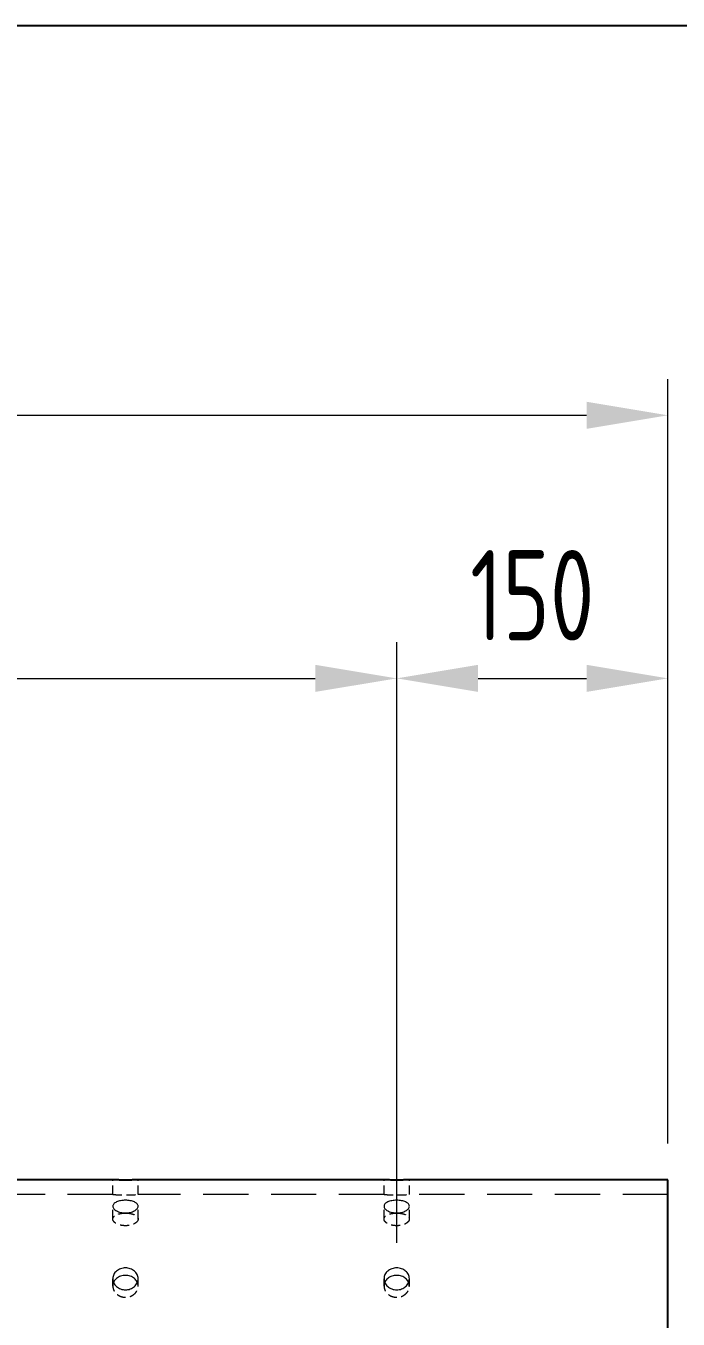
# Model space of a CAD drawing. Header units: millimetres. Extents: x -46397 to 283259, y -8690 to 23983.
# Drawn here: x 256156 to 256517, y 1850 to 2565 of the extents above; entities that cross this region are included whole.
import ezdxf

# ---------------------------------------------------------------- set-up
doc = ezdxf.new("R2010")
doc.units = ezdxf.units.MM
doc.linetypes.add('HIDDENX2', pattern=[0.75, 0.5, -0.25])
doc.layers.get('Defpoints').update_dxf_attribs({"lineweight": 0})
for name, color, linetype, lineweight in [('Dtext', 255, 'Continuous', 20), ('DUONGCHINH', 7, 'Continuous', 25), ('PHANTOM 2', 8, 'Continuous', 0)]:
    doc.layers.add(name, color=color, linetype=linetype, lineweight=lineweight)
doc.styles.add('Chu va so', font='arial.ttf')
doc.styles.add('GHI CHÚ 1', font='isocp_IV25.ttf', dxfattribs={"width": 0.8})
doc.styles.add('TCVN', font='arial.ttf')
doc.dimstyles.new('1-30SCALE', dxfattribs={"dimtxt": 75, "dimasz": 75, "dimexe": 37.5, "dimexo": 30, "dimgap": 30, "dimtad": 1, "dimtoh": 1, "dimdec": 0, "dimdsep": 46, "dimtxsty": 'GHI CHÚ 1', "dimcen": 0.09, "dimclrd": 256, "dimclre": 256, "dimclrt": 2, "dimadec": 0, "dimazin": 0, "dimtfac": 1, "dimtdec": 0, "dimtofl": 0, "dimtmove": 0, "dimatfit": 3, "dimfxl": 1, "dimlwd": 0, "dimlwe": 0, "dimarcsym": 0})

# ---------------------------------------------------------------- blocks, each defined once
blk = doc.blocks.new('*D1322')
at = {"layer": 'Defpoints', "color": 0, "transparency": 16777216}
for p in [(256511.11, 2349.87), (251551.11, 1926.9, -1.5), (256511.11, 1926.9, -1.5)]:
    blk.add_point(p, dxfattribs=at)
at = {"layer": 'PHANTOM 2', "linetype": 'Continuous', "lineweight": 0, "transparency": 16777216}
for p, q in [((251551.11, 1946.9), (251551.11, 2369.87)), ((256511.11, 1946.9), (256511.11, 2369.87)), ((251596.11, 2349.87), (256466.11, 2349.87))]:
    blk.add_line(p, q, dxfattribs=at)
at = {"layer": 'PHANTOM 2', "transparency": 16777216}
for points in [[(251596.11, 2357.37), (251596.11, 2342.37), (251551.11, 2349.87)], [(256466.11, 2357.37), (256466.11, 2342.37), (256511.11, 2349.87)]]:
    blk.add_solid(points, dxfattribs=at)
at = {"layer": 'PHANTOM 2', "color": 2, "transparency": 16777216, "insert": (254031.11, 2396.04), "char_height": 50, "attachment_point": 5, "style": 'GHI CHÚ 1'}
blk.add_mtext('4960', dxfattribs=at)
blk = doc.blocks.new('*D1325')
at = {"layer": 'Defpoints', "color": 0, "transparency": 16777216}
for p in [(256361.11, 2204.31), (251711.11, 1912.08, -1.5), (256361.11, 1872.05, -1.5)]:
    blk.add_point(p, dxfattribs=at)
at = {"layer": 'PHANTOM 2', "linetype": 'Continuous', "lineweight": 0, "transparency": 16777216}
for p, q in [((251711.11, 1932.08), (251711.11, 2224.31)), ((256361.11, 1892.05), (256361.11, 2224.31)), ((251756.11, 2204.31), (256316.11, 2204.31))]:
    blk.add_line(p, q, dxfattribs=at)
at = {"layer": 'PHANTOM 2', "transparency": 16777216}
for points in [[(251756.11, 2211.81), (251756.11, 2196.81), (251711.11, 2204.31)], [(256316.11, 2211.81), (256316.11, 2196.81), (256361.11, 2204.31)]]:
    blk.add_solid(points, dxfattribs=at)
at = {"layer": 'PHANTOM 2', "color": 2, "transparency": 16777216, "insert": (254036.11, 2250.44), "char_height": 50, "attachment_point": 5, "style": 'GHI CHÚ 1'}
blk.add_mtext('P150x31=4650', dxfattribs=at)
blk = doc.blocks.new('*D1326')
at = {"layer": 'Defpoints', "color": 0, "transparency": 16777216}
for p in [(256511.11, 2204.31), (256511.11, 1926.9, -1.5), (256361.11, 1872.05, -1.5)]:
    blk.add_point(p, dxfattribs=at)
at = {"layer": 'PHANTOM 2', "linetype": 'Continuous', "lineweight": 0, "transparency": 16777216}
for p, q in [((256361.11, 1892.05), (256361.11, 2224.31)), ((256511.11, 1946.9), (256511.11, 2224.31)), ((256406.11, 2204.31), (256466.11, 2204.31))]:
    blk.add_line(p, q, dxfattribs=at)
at = {"layer": 'PHANTOM 2', "transparency": 16777216}
for points in [[(256406.11, 2211.81), (256406.11, 2196.81), (256361.11, 2204.31)], [(256466.11, 2211.81), (256466.11, 2196.81), (256511.11, 2204.31)]]:
    blk.add_solid(points, dxfattribs=at)
at = {"layer": 'PHANTOM 2', "color": 2, "transparency": 16777216, "insert": (256436.11, 2250.29), "char_height": 50, "attachment_point": 5, "style": 'GHI CHÚ 1'}
blk.add_mtext('150', dxfattribs=at)
blk = doc.blocks.new('*U1838')
at = {"lineweight": 25}
for points in [[(0, 0), (8137.12, 0), (8137.12, 5330.24), (0, 5330.24)], [(0, 0), (6152.45, 0), (6152.45, 5330.24), (0, 5330.24)]]:
    blk.add_lwpolyline(points, close=True, dxfattribs=at)
at = {"layer": 'Dtext', "ltscale": 0.1}
for tag, p, height, style in [('FOR_APPROVAL3', (6559.32, 1999.55, -0.32), 42.53, 'TCVN'), ('REV_3', (6204.88, 2002.05), 35.44, 'TCVN'), ('FOR_APPROVAL2', (6559.32, 1867.24, -0.32), 42.53, 'TCVN'), ('REV_2', (6204.88, 1869.74), 35.44, 'TCVN'), ('REV_1', (6204.88, 1737.43), 35.44, 'TCVN'), ('FOR_APPROVAL1', (6559.32, 1734.93, -0.31), 42.53, 'TCVN'), ('NGUOI_VE', (6936.92, 1603.22, -0.3), 42.53, 'TCVN'), ('NGUOI_KIEM_2', (7312.74, 1603.22, -0.35), 42.53, 'TCVN'), ('NGUOI_DUYET', (7766.71, 1603.22, -0.35), 42.53, 'TCVN'), ('REV_0', (6204.88, 1605.11), 35.44, 'TCVN'), ('1.1_A4', (7789.48, 80.71, -0.33), 42.53, 'Chu va so'), ('A4_A4', (7931, 80.71, -0.33), 42.53, 'Chu va so'), ('REV.', (8047.53, 80.71, -0.33), 42.53, 'Chu va so')]:
    blk.add_attdef(tag, p, '', height=height, dxfattribs=dict(at, style=style))
for tag, p, height, style, width in [('NGAY_REV03', (6294.7, 1999.55, -0.32), 36.86, 'TCVN', 0.95), ('NGAY_REV02', (6294.7, 1867.24, -0.32), 36.86, 'TCVN', 0.95), ('NGAY_REV01', (6294.7, 1734.93, -0.32), 36.86, 'TCVN', 0.95), ('NGAY_REV0', (6294.7, 1602.62, -0.35), 36.86, 'TCVN', 0.95), ('DWD.NO', (6291.4, 34.5, -0.33), 56.7, 'Chu va so', 0.85)]:
    blk.add_attdef(tag, p, '', height=height, dxfattribs=dict(at, style=style, width=width))
at = {"layer": 'Dtext', "lineweight": 25, "ltscale": 0.1, "style": 'Chu va so'}
for tag, p, height in [('PROJECT_CODE', (6701.24, 666.28), 85.06), ('TITLE1', (6332.88, 508.12, -0.33), 56.7), ('TITLE2', (6332.88, 374.77, -0.33), 56.7), ('TITLE3', (6332.88, 242.46, -0.33), 56.7)]:
    blk.add_attdef(tag, p, '', height=height, dxfattribs=at)

msp = doc.modelspace()

# ---------------------------------------------------------------- linework, layer by layer
at = {"color": 1, "linetype": 'HIDDENX2', "lineweight": 0, "ltscale": 10, "extrusion": (2.28848e-17, 1, 0)}
for p, q in [((256204.11, 1918.72, -1.5), (256204.11, 1926.9, -1.5)), ((256218.11, 1918.72, -1.5), (256218.11, 1926.9, -1.5)), ((256354.11, 1918.72, -1.5), (256354.11, 1926.9, -1.5)), ((256368.11, 1918.72, -1.5), (256368.11, 1926.9, -1.5)), ((256204.11, 1905.14, -1.5), (256204.11, 1912.23, -1.5)), ((256218.11, 1905.14, -1.5), (256218.11, 1912.23, -1.5)), ((256354.11, 1905.14, -1.5), (256354.11, 1912.23, -1.5)), ((256368.11, 1905.14, -1.5), (256368.11, 1912.23, -1.5)), ((256204.11, 1868.04, -1.5), (256204.11, 1872.13, -1.5)), ((256218.11, 1868.04, -1.5), (256218.11, 1872.13, -1.5)), ((256354.11, 1868.04, -1.5), (256354.11, 1872.13, -1.5)), ((256368.11, 1868.04, -1.5), (256368.11, 1872.13, -1.5))]:
    msp.add_line(p, q, dxfattribs=at)
at = {"color": 1, "linetype": 'HIDDENX2', "lineweight": 0, "ltscale": 50, "extrusion": (2.28848e-17, 1, 0)}
for p, q in [((256204.11, 1918.72, -1.5), (256068.11, 1918.72, -1.5)), ((256354.11, 1918.72, -1.5), (256218.11, 1918.72, -1.5)), ((256511.11, 1918.72, -1.5), (256368.11, 1918.72, -1.5))]:
    msp.add_line(p, q, dxfattribs=at)
at = {"color": 1, "linetype": 'HIDDENX2', "lineweight": 0, "ltscale": 10}
for points, knots in [([(256204.11, 1918.72, -1.5), (256204.11, 1918.72, -1.5), (256204.16, 1918.72, -1.5), (256204.33, 1918.71, -1.5), (256204.47, 1918.7, -1.5), (256204.83, 1918.68, -1.5), (256205.05, 1918.66, -1.5), (256205.56, 1918.63, -1.5), (256205.85, 1918.62, -1.5), (256206.48, 1918.59, -1.5), (256206.83, 1918.57, -1.5), (256207.59, 1918.54, -1.5), (256208, 1918.53, -1.5), (256208.87, 1918.51, -1.5), (256209.32, 1918.5, -1.5), (256210.22, 1918.49, -1.5), (256210.67, 1918.48, -1.5), (256211.55, 1918.48, -1.5), (256212.01, 1918.49, -1.5), (256212.91, 1918.5, -1.5), (256213.36, 1918.51, -1.5), (256214.22, 1918.53, -1.5), (256214.64, 1918.54, -1.5), (256215.4, 1918.57, -1.5), (256215.75, 1918.59, -1.5), (256216.37, 1918.62, -1.5), (256216.67, 1918.63, -1.5), (256217.18, 1918.66, -1.5), (256217.4, 1918.68, -1.5), (256217.76, 1918.7, -1.5), (256217.89, 1918.71, -1.5), (256218.07, 1918.72, -1.5), (256218.11, 1918.72, -1.5), (256218.11, 1918.72, -1.5)], [10.55083, 10.55083, 10.55083, 10.55083, 11.869683, 11.869683, 13.188536, 13.188536, 14.507389, 14.507389, 15.826243, 15.826243, 17.145097, 17.145097, 18.463951, 18.463951, 19.782805, 19.782805, 21.10166, 21.10166, 22.420514, 22.420514, 23.739368, 23.739368, 25.058222, 25.058222, 26.377077, 26.377077, 27.69593, 27.69593, 29.014783, 29.014783, 30.333636, 30.333636, 31.652489, 31.652489, 31.652489, 31.652489]), ([(256354.11, 1918.72, -1.5), (256354.11, 1918.72, -1.5), (256354.16, 1918.72, -1.5), (256354.33, 1918.71, -1.5), (256354.47, 1918.7, -1.5), (256354.83, 1918.68, -1.5), (256355.05, 1918.66, -1.5), (256355.56, 1918.63, -1.5), (256355.85, 1918.62, -1.5), (256356.48, 1918.59, -1.5), (256356.83, 1918.57, -1.5), (256357.59, 1918.54, -1.5), (256358, 1918.53, -1.5), (256358.87, 1918.51, -1.5), (256359.32, 1918.5, -1.5), (256360.22, 1918.49, -1.5), (256360.67, 1918.48, -1.5), (256361.55, 1918.48, -1.5), (256362.01, 1918.49, -1.5), (256362.91, 1918.5, -1.5), (256363.36, 1918.51, -1.5), (256364.22, 1918.53, -1.5), (256364.64, 1918.54, -1.5), (256365.4, 1918.57, -1.5), (256365.75, 1918.59, -1.5), (256366.37, 1918.62, -1.5), (256366.67, 1918.63, -1.5), (256367.18, 1918.66, -1.5), (256367.4, 1918.68, -1.5), (256367.76, 1918.7, -1.5), (256367.89, 1918.71, -1.5), (256368.07, 1918.72, -1.5), (256368.11, 1918.72, -1.5), (256368.11, 1918.72, -1.5)], [10.55083, 10.55083, 10.55083, 10.55083, 11.869683, 11.869683, 13.188536, 13.188536, 14.507389, 14.507389, 15.826243, 15.826243, 17.145097, 17.145097, 18.463951, 18.463951, 19.782805, 19.782805, 21.10166, 21.10166, 22.420514, 22.420514, 23.739368, 23.739368, 25.058222, 25.058222, 26.377077, 26.377077, 27.69593, 27.69593, 29.014783, 29.014783, 30.333636, 30.333636, 31.652489, 31.652489, 31.652489, 31.652489]), ([(256211.11, 1908.43, -1.5), (256210.67, 1908.43, -1.5), (256210.22, 1908.42, -1.5), (256209.32, 1908.34, -1.5), (256208.87, 1908.28, -1.5), (256208, 1908.12, -1.5), (256207.59, 1908.02, -1.5), (256206.83, 1907.79, -1.5), (256206.48, 1907.66, -1.5), (256205.85, 1907.37, -1.5), (256205.56, 1907.21, -1.5), (256205.05, 1906.85, -1.5), (256204.83, 1906.66, -1.5), (256204.47, 1906.25, -1.5), (256204.33, 1906.03, -1.5), (256204.16, 1905.59, -1.5), (256204.11, 1905.36, -1.5), (256204.11, 1904.92, -1.5), (256204.16, 1904.69, -1.5), (256204.33, 1904.23, -1.5), (256204.47, 1904, -1.5), (256204.83, 1903.55, -1.5), (256205.05, 1903.33, -1.5), (256205.56, 1902.92, -1.5), (256205.85, 1902.73, -1.5), (256206.48, 1902.4, -1.5), (256206.83, 1902.24, -1.5), (256207.59, 1901.95, -1.5), (256208, 1901.83, -1.5), (256208.87, 1901.63, -1.5), (256209.32, 1901.56, -1.5), (256210.22, 1901.46, -1.5), (256210.67, 1901.43, -1.5), (256211.55, 1901.43, -1.5), (256212.01, 1901.46, -1.5), (256212.91, 1901.56, -1.5), (256213.36, 1901.63, -1.5), (256214.22, 1901.83, -1.5), (256214.64, 1901.95, -1.5), (256215.4, 1902.24, -1.5), (256215.75, 1902.4, -1.5), (256216.37, 1902.73, -1.5), (256216.67, 1902.92, -1.5), (256217.18, 1903.33, -1.5), (256217.4, 1903.55, -1.5), (256217.76, 1904, -1.5), (256217.89, 1904.23, -1.5), (256218.07, 1904.69, -1.5), (256218.11, 1904.92, -1.5), (256218.11, 1905.36, -1.5), (256218.07, 1905.59, -1.5), (256217.89, 1906.03, -1.5), (256217.76, 1906.25, -1.5), (256217.4, 1906.66, -1.5), (256217.18, 1906.85, -1.5), (256216.67, 1907.21, -1.5), (256216.37, 1907.37, -1.5), (256215.75, 1907.66, -1.5), (256215.4, 1907.79, -1.5), (256214.64, 1908.02, -1.5), (256214.22, 1908.12, -1.5), (256213.36, 1908.28, -1.5), (256212.91, 1908.34, -1.5), (256212.01, 1908.42, -1.5), (256211.55, 1908.43, -1.5), (256211.11, 1908.43, -1.5)], [0, 0, 0, 0, 1.318854, 1.318854, 2.637708, 2.637708, 3.956563, 3.956563, 5.275417, 5.275417, 6.59427, 6.59427, 7.913123, 7.913123, 9.231977, 9.231977, 10.55083, 10.55083, 11.869683, 11.869683, 13.188536, 13.188536, 14.507389, 14.507389, 15.826243, 15.826243, 17.145097, 17.145097, 18.463951, 18.463951, 19.782805, 19.782805, 21.10166, 21.10166, 22.420514, 22.420514, 23.739368, 23.739368, 25.058222, 25.058222, 26.377077, 26.377077, 27.69593, 27.69593, 29.014783, 29.014783, 30.333636, 30.333636, 31.652489, 31.652489, 32.971343, 32.971343, 34.290196, 34.290196, 35.609049, 35.609049, 36.927902, 36.927902, 38.246757, 38.246757, 39.565611, 39.565611, 40.884465, 40.884465, 42.203319, 42.203319, 42.203319, 42.203319]), ([(256361.11, 1908.43, -1.5), (256360.67, 1908.43, -1.5), (256360.22, 1908.42, -1.5), (256359.32, 1908.34, -1.5), (256358.87, 1908.28, -1.5), (256358, 1908.12, -1.5), (256357.59, 1908.02, -1.5), (256356.83, 1907.79, -1.5), (256356.48, 1907.66, -1.5), (256355.85, 1907.37, -1.5), (256355.56, 1907.21, -1.5), (256355.05, 1906.85, -1.5), (256354.83, 1906.66, -1.5), (256354.47, 1906.25, -1.5), (256354.33, 1906.03, -1.5), (256354.16, 1905.59, -1.5), (256354.11, 1905.36, -1.5), (256354.11, 1904.92, -1.5), (256354.16, 1904.69, -1.5), (256354.33, 1904.23, -1.5), (256354.47, 1904, -1.5), (256354.83, 1903.55, -1.5), (256355.05, 1903.33, -1.5), (256355.56, 1902.92, -1.5), (256355.85, 1902.73, -1.5), (256356.48, 1902.4, -1.5), (256356.83, 1902.24, -1.5), (256357.59, 1901.95, -1.5), (256358, 1901.83, -1.5), (256358.87, 1901.63, -1.5), (256359.32, 1901.56, -1.5), (256360.22, 1901.46, -1.5), (256360.67, 1901.43, -1.5), (256361.55, 1901.43, -1.5), (256362.01, 1901.46, -1.5), (256362.91, 1901.56, -1.5), (256363.36, 1901.63, -1.5), (256364.22, 1901.83, -1.5), (256364.64, 1901.95, -1.5), (256365.4, 1902.24, -1.5), (256365.75, 1902.4, -1.5), (256366.37, 1902.73, -1.5), (256366.67, 1902.92, -1.5), (256367.18, 1903.33, -1.5), (256367.4, 1903.55, -1.5), (256367.76, 1904, -1.5), (256367.89, 1904.23, -1.5), (256368.07, 1904.69, -1.5), (256368.11, 1904.92, -1.5), (256368.11, 1905.36, -1.5), (256368.07, 1905.59, -1.5), (256367.89, 1906.03, -1.5), (256367.76, 1906.25, -1.5), (256367.4, 1906.66, -1.5), (256367.18, 1906.85, -1.5), (256366.67, 1907.21, -1.5), (256366.37, 1907.37, -1.5), (256365.75, 1907.66, -1.5), (256365.4, 1907.79, -1.5), (256364.64, 1908.02, -1.5), (256364.22, 1908.12, -1.5), (256363.36, 1908.28, -1.5), (256362.91, 1908.34, -1.5), (256362.01, 1908.42, -1.5), (256361.55, 1908.43, -1.5), (256361.11, 1908.43, -1.5)], [0, 0, 0, 0, 1.318854, 1.318854, 2.637708, 2.637708, 3.956563, 3.956563, 5.275417, 5.275417, 6.59427, 6.59427, 7.913123, 7.913123, 9.231977, 9.231977, 10.55083, 10.55083, 11.869683, 11.869683, 13.188536, 13.188536, 14.507389, 14.507389, 15.826243, 15.826243, 17.145097, 17.145097, 18.463951, 18.463951, 19.782805, 19.782805, 21.10166, 21.10166, 22.420514, 22.420514, 23.739368, 23.739368, 25.058222, 25.058222, 26.377077, 26.377077, 27.69593, 27.69593, 29.014783, 29.014783, 30.333636, 30.333636, 31.652489, 31.652489, 32.971343, 32.971343, 34.290196, 34.290196, 35.609049, 35.609049, 36.927902, 36.927902, 38.246757, 38.246757, 39.565611, 39.565611, 40.884465, 40.884465, 42.203319, 42.203319, 42.203319, 42.203319]), ([(256204.52, 1870.07, -1.5), (256204.41, 1869.79, -1.5), (256204.31, 1869.49, -1.5), (256204.16, 1868.81, -1.5), (256204.11, 1868.42, -1.5), (256204.11, 1867.66, -1.5), (256204.16, 1867.26, -1.5), (256204.33, 1866.47, -1.5), (256204.47, 1866.08, -1.5), (256204.83, 1865.32, -1.5), (256205.05, 1864.96, -1.5), (256205.56, 1864.28, -1.5), (256205.85, 1863.97, -1.5), (256206.48, 1863.42, -1.5), (256206.83, 1863.16, -1.5), (256207.59, 1862.7, -1.5), (256208, 1862.5, -1.5), (256208.87, 1862.17, -1.5), (256209.32, 1862.05, -1.5), (256210.22, 1861.89, -1.5), (256210.67, 1861.86, -1.5), (256211.55, 1861.86, -1.5), (256212.01, 1861.89, -1.5), (256212.91, 1862.05, -1.5), (256213.36, 1862.17, -1.5), (256214.22, 1862.5, -1.5), (256214.64, 1862.7, -1.5), (256215.4, 1863.16, -1.5), (256215.75, 1863.42, -1.5), (256216.37, 1863.97, -1.5), (256216.67, 1864.28, -1.5), (256217.18, 1864.96, -1.5), (256217.4, 1865.32, -1.5), (256217.76, 1866.08, -1.5), (256217.89, 1866.47, -1.5), (256218.07, 1867.26, -1.5), (256218.11, 1867.66, -1.5), (256218.11, 1868.42, -1.5), (256218.07, 1868.81, -1.5), (256217.92, 1869.49, -1.5), (256217.82, 1869.79, -1.5), (256217.7, 1870.07, -1.5)], [8.233495, 8.233495, 8.233495, 8.233495, 9.231977, 9.231977, 10.55083, 10.55083, 11.869683, 11.869683, 13.188536, 13.188536, 14.507389, 14.507389, 15.826243, 15.826243, 17.145097, 17.145097, 18.463951, 18.463951, 19.782805, 19.782805, 21.10166, 21.10166, 22.420514, 22.420514, 23.739368, 23.739368, 25.058222, 25.058222, 26.377077, 26.377077, 27.69593, 27.69593, 29.014783, 29.014783, 30.333636, 30.333636, 31.652489, 31.652489, 32.971343, 32.971343, 33.969824, 33.969824, 33.969824, 33.969824]), ([(256354.52, 1870.07, -1.5), (256354.41, 1869.79, -1.5), (256354.31, 1869.49, -1.5), (256354.16, 1868.81, -1.5), (256354.11, 1868.42, -1.5), (256354.11, 1867.66, -1.5), (256354.16, 1867.26, -1.5), (256354.33, 1866.47, -1.5), (256354.47, 1866.08, -1.5), (256354.83, 1865.32, -1.5), (256355.05, 1864.96, -1.5), (256355.56, 1864.28, -1.5), (256355.85, 1863.97, -1.5), (256356.48, 1863.42, -1.5), (256356.83, 1863.16, -1.5), (256357.59, 1862.7, -1.5), (256358, 1862.5, -1.5), (256358.87, 1862.17, -1.5), (256359.32, 1862.05, -1.5), (256360.22, 1861.89, -1.5), (256360.67, 1861.86, -1.5), (256361.55, 1861.86, -1.5), (256362.01, 1861.89, -1.5), (256362.91, 1862.05, -1.5), (256363.36, 1862.17, -1.5), (256364.22, 1862.5, -1.5), (256364.64, 1862.7, -1.5), (256365.4, 1863.16, -1.5), (256365.75, 1863.42, -1.5), (256366.37, 1863.97, -1.5), (256366.67, 1864.28, -1.5), (256367.18, 1864.96, -1.5), (256367.4, 1865.32, -1.5), (256367.76, 1866.08, -1.5), (256367.89, 1866.47, -1.5), (256368.07, 1867.26, -1.5), (256368.11, 1867.66, -1.5), (256368.11, 1868.42, -1.5), (256368.07, 1868.81, -1.5), (256367.92, 1869.49, -1.5), (256367.82, 1869.79, -1.5), (256367.7, 1870.07, -1.5)], [8.233495, 8.233495, 8.233495, 8.233495, 9.231977, 9.231977, 10.55083, 10.55083, 11.869683, 11.869683, 13.188536, 13.188536, 14.507389, 14.507389, 15.826243, 15.826243, 17.145097, 17.145097, 18.463951, 18.463951, 19.782805, 19.782805, 21.10166, 21.10166, 22.420514, 22.420514, 23.739368, 23.739368, 25.058222, 25.058222, 26.377077, 26.377077, 27.69593, 27.69593, 29.014783, 29.014783, 30.333636, 30.333636, 31.652489, 31.652489, 32.971343, 32.971343, 33.969824, 33.969824, 33.969824, 33.969824])]:
    msp.add_open_spline(points, degree=3, knots=knots, dxfattribs=at)
at = {"color": 2, "linetype": 'Continuous', "lineweight": 0, "ltscale": 10}
for points, knots in [([(256211.11, 1915.53, -1.5), (256211.55, 1915.53, -1.5), (256212.01, 1915.51, -1.5), (256212.91, 1915.44, -1.5), (256213.36, 1915.38, -1.5), (256214.22, 1915.22, -1.5), (256214.64, 1915.11, -1.5), (256215.4, 1914.88, -1.5), (256215.75, 1914.75, -1.5), (256216.37, 1914.46, -1.5), (256216.67, 1914.3, -1.5), (256217.18, 1913.94, -1.5), (256217.4, 1913.74, -1.5), (256217.76, 1913.33, -1.5), (256217.89, 1913.11, -1.5), (256218.07, 1912.67, -1.5), (256218.11, 1912.45, -1.5), (256218.11, 1912.01, -1.5), (256218.07, 1911.78, -1.5), (256217.89, 1911.32, -1.5), (256217.76, 1911.08, -1.5), (256217.4, 1910.63, -1.5), (256217.18, 1910.42, -1.5), (256216.67, 1910.01, -1.5), (256216.37, 1909.82, -1.5), (256215.75, 1909.49, -1.5), (256215.4, 1909.33, -1.5), (256214.64, 1909.05, -1.5), (256214.22, 1908.93, -1.5), (256213.36, 1908.73, -1.5), (256212.91, 1908.65, -1.5), (256212.01, 1908.56, -1.5), (256211.55, 1908.53, -1.5), (256210.67, 1908.53, -1.5), (256210.22, 1908.56, -1.5), (256209.32, 1908.65, -1.5), (256208.87, 1908.73, -1.5), (256208, 1908.93, -1.5), (256207.59, 1909.05, -1.5), (256206.83, 1909.33, -1.5), (256206.48, 1909.49, -1.5), (256205.85, 1909.82, -1.5), (256205.56, 1910.01, -1.5), (256205.05, 1910.42, -1.5), (256204.83, 1910.63, -1.5), (256204.47, 1911.08, -1.5), (256204.33, 1911.32, -1.5), (256204.16, 1911.78, -1.5), (256204.11, 1912.01, -1.5), (256204.11, 1912.45, -1.5), (256204.16, 1912.67, -1.5), (256204.33, 1913.11, -1.5), (256204.47, 1913.33, -1.5), (256204.83, 1913.74, -1.5), (256205.05, 1913.94, -1.5), (256205.56, 1914.3, -1.5), (256205.85, 1914.46, -1.5), (256206.48, 1914.75, -1.5), (256206.83, 1914.88, -1.5), (256207.59, 1915.11, -1.5), (256208, 1915.22, -1.5), (256208.87, 1915.38, -1.5), (256209.32, 1915.44, -1.5), (256210.22, 1915.51, -1.5), (256210.67, 1915.53, -1.5), (256211.11, 1915.53, -1.5)], [0, 0, 0, 0, 1.318789, 1.318789, 2.637578, 2.637578, 3.956368, 3.956368, 5.275157, 5.275157, 6.593945, 6.593945, 7.912734, 7.912734, 9.231522, 9.231522, 10.550311, 10.550311, 11.869099, 11.869099, 13.187888, 13.187888, 14.506676, 14.506676, 15.825465, 15.825465, 17.144254, 17.144254, 18.463043, 18.463043, 19.781833, 19.781833, 21.100622, 21.100622, 22.419411, 22.419411, 23.7382, 23.7382, 25.05699, 25.05699, 26.375779, 26.375779, 27.694567, 27.694567, 29.013356, 29.013356, 30.332144, 30.332144, 31.650933, 31.650933, 32.969721, 32.969721, 34.28851, 34.28851, 35.607298, 35.607298, 36.926087, 36.926087, 38.244876, 38.244876, 39.563665, 39.563665, 40.882454, 40.882454, 42.201244, 42.201244, 42.201244, 42.201244]), ([(256361.11, 1915.53, -1.5), (256361.55, 1915.53, -1.5), (256362.01, 1915.51, -1.5), (256362.91, 1915.44, -1.5), (256363.36, 1915.38, -1.5), (256364.22, 1915.22, -1.5), (256364.64, 1915.11, -1.5), (256365.4, 1914.88, -1.5), (256365.75, 1914.75, -1.5), (256366.37, 1914.46, -1.5), (256366.67, 1914.3, -1.5), (256367.18, 1913.94, -1.5), (256367.4, 1913.74, -1.5), (256367.76, 1913.33, -1.5), (256367.89, 1913.11, -1.5), (256368.07, 1912.67, -1.5), (256368.11, 1912.45, -1.5), (256368.11, 1912.01, -1.5), (256368.07, 1911.78, -1.5), (256367.89, 1911.32, -1.5), (256367.76, 1911.08, -1.5), (256367.4, 1910.63, -1.5), (256367.18, 1910.42, -1.5), (256366.67, 1910.01, -1.5), (256366.37, 1909.82, -1.5), (256365.75, 1909.49, -1.5), (256365.4, 1909.33, -1.5), (256364.64, 1909.05, -1.5), (256364.22, 1908.93, -1.5), (256363.36, 1908.73, -1.5), (256362.91, 1908.65, -1.5), (256362.01, 1908.56, -1.5), (256361.55, 1908.53, -1.5), (256360.67, 1908.53, -1.5), (256360.22, 1908.56, -1.5), (256359.32, 1908.65, -1.5), (256358.87, 1908.73, -1.5), (256358, 1908.93, -1.5), (256357.59, 1909.05, -1.5), (256356.83, 1909.33, -1.5), (256356.48, 1909.49, -1.5), (256355.85, 1909.82, -1.5), (256355.56, 1910.01, -1.5), (256355.05, 1910.42, -1.5), (256354.83, 1910.63, -1.5), (256354.47, 1911.08, -1.5), (256354.33, 1911.32, -1.5), (256354.16, 1911.78, -1.5), (256354.11, 1912.01, -1.5), (256354.11, 1912.45, -1.5), (256354.16, 1912.67, -1.5), (256354.33, 1913.11, -1.5), (256354.47, 1913.33, -1.5), (256354.83, 1913.74, -1.5), (256355.05, 1913.94, -1.5), (256355.56, 1914.3, -1.5), (256355.85, 1914.46, -1.5), (256356.48, 1914.75, -1.5), (256356.83, 1914.88, -1.5), (256357.59, 1915.11, -1.5), (256358, 1915.22, -1.5), (256358.87, 1915.38, -1.5), (256359.32, 1915.44, -1.5), (256360.22, 1915.51, -1.5), (256360.67, 1915.53, -1.5), (256361.11, 1915.53, -1.5)], [0, 0, 0, 0, 1.318789, 1.318789, 2.637578, 2.637578, 3.956368, 3.956368, 5.275157, 5.275157, 6.593945, 6.593945, 7.912734, 7.912734, 9.231522, 9.231522, 10.550311, 10.550311, 11.869099, 11.869099, 13.187888, 13.187888, 14.506676, 14.506676, 15.825465, 15.825465, 17.144254, 17.144254, 18.463043, 18.463043, 19.781833, 19.781833, 21.100622, 21.100622, 22.419411, 22.419411, 23.7382, 23.7382, 25.05699, 25.05699, 26.375779, 26.375779, 27.694567, 27.694567, 29.013356, 29.013356, 30.332144, 30.332144, 31.650933, 31.650933, 32.969721, 32.969721, 34.28851, 34.28851, 35.607298, 35.607298, 36.926087, 36.926087, 38.244876, 38.244876, 39.563665, 39.563665, 40.882454, 40.882454, 42.201244, 42.201244, 42.201244, 42.201244]), ([(256211.11, 1878.08, -1.5), (256211.55, 1878.08, -1.5), (256212.01, 1878.04, -1.5), (256212.91, 1877.9, -1.5), (256213.36, 1877.78, -1.5), (256214.22, 1877.48, -1.5), (256214.64, 1877.3, -1.5), (256215.4, 1876.87, -1.5), (256215.75, 1876.62, -1.5), (256216.37, 1876.1, -1.5), (256216.67, 1875.8, -1.5), (256217.18, 1875.15, -1.5), (256217.4, 1874.8, -1.5), (256217.76, 1874.06, -1.5), (256217.89, 1873.68, -1.5), (256218.07, 1872.9, -1.5), (256218.11, 1872.51, -1.5), (256218.11, 1871.75, -1.5), (256218.07, 1871.35, -1.5), (256217.89, 1870.56, -1.5), (256217.76, 1870.17, -1.5), (256217.4, 1869.41, -1.5), (256217.18, 1869.05, -1.5), (256216.67, 1868.37, -1.5), (256216.37, 1868.06, -1.5), (256215.75, 1867.51, -1.5), (256215.4, 1867.25, -1.5), (256214.64, 1866.79, -1.5), (256214.22, 1866.59, -1.5), (256213.36, 1866.27, -1.5), (256212.91, 1866.15, -1.5), (256212.01, 1865.99, -1.5), (256211.55, 1865.96, -1.5), (256210.67, 1865.96, -1.5), (256210.22, 1865.99, -1.5), (256209.32, 1866.15, -1.5), (256208.87, 1866.27, -1.5), (256208, 1866.59, -1.5), (256207.59, 1866.79, -1.5), (256206.83, 1867.25, -1.5), (256206.48, 1867.51, -1.5), (256205.85, 1868.06, -1.5), (256205.56, 1868.37, -1.5), (256205.05, 1869.05, -1.5), (256204.83, 1869.41, -1.5), (256204.47, 1870.17, -1.5), (256204.33, 1870.56, -1.5), (256204.16, 1871.35, -1.5), (256204.11, 1871.75, -1.5), (256204.11, 1872.51, -1.5), (256204.16, 1872.9, -1.5), (256204.33, 1873.68, -1.5), (256204.47, 1874.06, -1.5), (256204.83, 1874.8, -1.5), (256205.05, 1875.15, -1.5), (256205.56, 1875.8, -1.5), (256205.85, 1876.1, -1.5), (256206.48, 1876.62, -1.5), (256206.83, 1876.87, -1.5), (256207.59, 1877.3, -1.5), (256208, 1877.48, -1.5), (256208.87, 1877.78, -1.5), (256209.32, 1877.9, -1.5), (256210.22, 1878.04, -1.5), (256210.67, 1878.08, -1.5), (256211.11, 1878.08, -1.5)], [0, 0, 0, 0, 1.318789, 1.318789, 2.637578, 2.637578, 3.956368, 3.956368, 5.275157, 5.275157, 6.593945, 6.593945, 7.912734, 7.912734, 9.231522, 9.231522, 10.550311, 10.550311, 11.869099, 11.869099, 13.187888, 13.187888, 14.506676, 14.506676, 15.825465, 15.825465, 17.144254, 17.144254, 18.463043, 18.463043, 19.781833, 19.781833, 21.100622, 21.100622, 22.419411, 22.419411, 23.7382, 23.7382, 25.05699, 25.05699, 26.375779, 26.375779, 27.694567, 27.694567, 29.013356, 29.013356, 30.332144, 30.332144, 31.650933, 31.650933, 32.969721, 32.969721, 34.28851, 34.28851, 35.607298, 35.607298, 36.926087, 36.926087, 38.244876, 38.244876, 39.563665, 39.563665, 40.882454, 40.882454, 42.201244, 42.201244, 42.201244, 42.201244]), ([(256361.11, 1878.08, -1.5), (256361.55, 1878.08, -1.5), (256362.01, 1878.04, -1.5), (256362.91, 1877.9, -1.5), (256363.36, 1877.78, -1.5), (256364.22, 1877.48, -1.5), (256364.64, 1877.3, -1.5), (256365.4, 1876.87, -1.5), (256365.75, 1876.62, -1.5), (256366.37, 1876.1, -1.5), (256366.67, 1875.8, -1.5), (256367.18, 1875.15, -1.5), (256367.4, 1874.8, -1.5), (256367.76, 1874.06, -1.5), (256367.89, 1873.68, -1.5), (256368.07, 1872.9, -1.5), (256368.11, 1872.51, -1.5), (256368.11, 1871.75, -1.5), (256368.07, 1871.35, -1.5), (256367.89, 1870.56, -1.5), (256367.76, 1870.17, -1.5), (256367.4, 1869.41, -1.5), (256367.18, 1869.05, -1.5), (256366.67, 1868.37, -1.5), (256366.37, 1868.06, -1.5), (256365.75, 1867.51, -1.5), (256365.4, 1867.25, -1.5), (256364.64, 1866.79, -1.5), (256364.22, 1866.59, -1.5), (256363.36, 1866.27, -1.5), (256362.91, 1866.15, -1.5), (256362.01, 1865.99, -1.5), (256361.55, 1865.96, -1.5), (256360.67, 1865.96, -1.5), (256360.22, 1865.99, -1.5), (256359.32, 1866.15, -1.5), (256358.87, 1866.27, -1.5), (256358, 1866.59, -1.5), (256357.59, 1866.79, -1.5), (256356.83, 1867.25, -1.5), (256356.48, 1867.51, -1.5), (256355.85, 1868.06, -1.5), (256355.56, 1868.37, -1.5), (256355.05, 1869.05, -1.5), (256354.83, 1869.41, -1.5), (256354.47, 1870.17, -1.5), (256354.33, 1870.56, -1.5), (256354.16, 1871.35, -1.5), (256354.11, 1871.75, -1.5), (256354.11, 1872.51, -1.5), (256354.16, 1872.9, -1.5), (256354.33, 1873.68, -1.5), (256354.47, 1874.06, -1.5), (256354.83, 1874.8, -1.5), (256355.05, 1875.15, -1.5), (256355.56, 1875.8, -1.5), (256355.85, 1876.1, -1.5), (256356.48, 1876.62, -1.5), (256356.83, 1876.87, -1.5), (256357.59, 1877.3, -1.5), (256358, 1877.48, -1.5), (256358.87, 1877.78, -1.5), (256359.32, 1877.9, -1.5), (256360.22, 1878.04, -1.5), (256360.67, 1878.08, -1.5), (256361.11, 1878.08, -1.5)], [0, 0, 0, 0, 1.318789, 1.318789, 2.637578, 2.637578, 3.956368, 3.956368, 5.275157, 5.275157, 6.593945, 6.593945, 7.912734, 7.912734, 9.231522, 9.231522, 10.550311, 10.550311, 11.869099, 11.869099, 13.187888, 13.187888, 14.506676, 14.506676, 15.825465, 15.825465, 17.144254, 17.144254, 18.463043, 18.463043, 19.781833, 19.781833, 21.100622, 21.100622, 22.419411, 22.419411, 23.7382, 23.7382, 25.05699, 25.05699, 26.375779, 26.375779, 27.694567, 27.694567, 29.013356, 29.013356, 30.332144, 30.332144, 31.650933, 31.650933, 32.969721, 32.969721, 34.28851, 34.28851, 35.607298, 35.607298, 36.926087, 36.926087, 38.244876, 38.244876, 39.563665, 39.563665, 40.882454, 40.882454, 42.201244, 42.201244, 42.201244, 42.201244]), ([(256211.11, 1873.98, -1.5), (256210.67, 1873.98, -1.5), (256210.22, 1873.95, -1.5), (256209.32, 1873.8, -1.5), (256208.87, 1873.69, -1.5), (256208, 1873.39, -1.5), (256207.59, 1873.2, -1.5), (256206.83, 1872.77, -1.5), (256206.48, 1872.53, -1.5), (256205.85, 1872, -1.5), (256205.56, 1871.71, -1.5), (256205.05, 1871.06, -1.5), (256204.83, 1870.71, -1.5), (256204.6, 1870.25, -1.5), (256204.56, 1870.16, -1.5), (256204.52, 1870.07, -1.5)], [0, 0, 0, 0, 1.318854, 1.318854, 2.637708, 2.637708, 3.956563, 3.956563, 5.275417, 5.275417, 6.59427, 6.59427, 7.913123, 7.913123, 8.233495, 8.233495, 8.233495, 8.233495]), ([(256217.7, 1870.07, -1.5), (256217.67, 1870.16, -1.5), (256217.62, 1870.25, -1.5), (256217.4, 1870.71, -1.5), (256217.18, 1871.06, -1.5), (256216.67, 1871.71, -1.5), (256216.37, 1872, -1.5), (256215.75, 1872.53, -1.5), (256215.4, 1872.77, -1.5), (256214.64, 1873.2, -1.5), (256214.22, 1873.39, -1.5), (256213.36, 1873.69, -1.5), (256212.91, 1873.8, -1.5), (256212.01, 1873.95, -1.5), (256211.55, 1873.98, -1.5), (256211.11, 1873.98, -1.5)], [33.969824, 33.969824, 33.969824, 33.969824, 34.290196, 34.290196, 35.609049, 35.609049, 36.927902, 36.927902, 38.246757, 38.246757, 39.565611, 39.565611, 40.884465, 40.884465, 42.203319, 42.203319, 42.203319, 42.203319]), ([(256361.11, 1873.98, -1.5), (256360.67, 1873.98, -1.5), (256360.22, 1873.95, -1.5), (256359.32, 1873.8, -1.5), (256358.87, 1873.69, -1.5), (256358, 1873.39, -1.5), (256357.59, 1873.2, -1.5), (256356.83, 1872.77, -1.5), (256356.48, 1872.53, -1.5), (256355.85, 1872, -1.5), (256355.56, 1871.71, -1.5), (256355.05, 1871.06, -1.5), (256354.83, 1870.71, -1.5), (256354.6, 1870.25, -1.5), (256354.56, 1870.16, -1.5), (256354.52, 1870.07, -1.5)], [0, 0, 0, 0, 1.318854, 1.318854, 2.637708, 2.637708, 3.956563, 3.956563, 5.275417, 5.275417, 6.59427, 6.59427, 7.913123, 7.913123, 8.233495, 8.233495, 8.233495, 8.233495]), ([(256367.7, 1870.07, -1.5), (256367.67, 1870.16, -1.5), (256367.62, 1870.25, -1.5), (256367.4, 1870.71, -1.5), (256367.18, 1871.06, -1.5), (256366.67, 1871.71, -1.5), (256366.37, 1872, -1.5), (256365.75, 1872.53, -1.5), (256365.4, 1872.77, -1.5), (256364.64, 1873.2, -1.5), (256364.22, 1873.39, -1.5), (256363.36, 1873.69, -1.5), (256362.91, 1873.8, -1.5), (256362.01, 1873.95, -1.5), (256361.55, 1873.98, -1.5), (256361.11, 1873.98, -1.5)], [33.969824, 33.969824, 33.969824, 33.969824, 34.290196, 34.290196, 35.609049, 35.609049, 36.927902, 36.927902, 38.246757, 38.246757, 39.565611, 39.565611, 40.884465, 40.884465, 42.203319, 42.203319, 42.203319, 42.203319])]:
    msp.add_open_spline(points, degree=3, knots=knots, dxfattribs=at)
at = {"layer": 'DUONGCHINH', "extrusion": (2.28848e-17, 1, 0)}
for p, q in [((256204.11, 1926.9, -1.5), (256068.11, 1926.9, -1.5)), ((256354.11, 1926.9, -1.5), (256218.11, 1926.9, -1.5)), ((256511.11, 1926.9, -1.5), (256368.11, 1926.9, -1.5))]:
    msp.add_line(p, q, dxfattribs=at)
at = {"layer": 'DUONGCHINH'}
msp.add_line((256511.11, 1707.8, -1.5), (256511.11, 1926.9, -1.5), dxfattribs=at)
for points in [[(256218.11, 1926.9, -1.5), (256218.11, 1926.9, -1.5), (256218.07, 1926.9, -1.5), (256217.89, 1926.89, -1.5), (256217.76, 1926.88, -1.5), (256217.4, 1926.86, -1.5), (256217.18, 1926.85, -1.5), (256216.67, 1926.82, -1.5), (256216.37, 1926.81, -1.5), (256215.75, 1926.78, -1.5), (256215.4, 1926.76, -1.5), (256214.64, 1926.74, -1.5), (256214.22, 1926.72, -1.5), (256213.36, 1926.7, -1.5), (256212.91, 1926.69, -1.5), (256212.01, 1926.68, -1.5), (256211.55, 1926.68, -1.5), (256210.67, 1926.68, -1.5), (256210.22, 1926.68, -1.5), (256209.32, 1926.69, -1.5), (256208.87, 1926.7, -1.5), (256208, 1926.72, -1.5), (256207.59, 1926.74, -1.5), (256206.83, 1926.76, -1.5), (256206.48, 1926.78, -1.5), (256205.85, 1926.81, -1.5), (256205.56, 1926.82, -1.5), (256205.05, 1926.85, -1.5), (256204.83, 1926.86, -1.5), (256204.47, 1926.88, -1.5), (256204.33, 1926.89, -1.5), (256204.16, 1926.9, -1.5), (256204.11, 1926.9, -1.5), (256204.11, 1926.9, -1.5)], [(256368.11, 1926.9, -1.5), (256368.11, 1926.9, -1.5), (256368.07, 1926.9, -1.5), (256367.89, 1926.89, -1.5), (256367.76, 1926.88, -1.5), (256367.4, 1926.86, -1.5), (256367.18, 1926.85, -1.5), (256366.67, 1926.82, -1.5), (256366.37, 1926.81, -1.5), (256365.75, 1926.78, -1.5), (256365.4, 1926.76, -1.5), (256364.64, 1926.74, -1.5), (256364.22, 1926.72, -1.5), (256363.36, 1926.7, -1.5), (256362.91, 1926.69, -1.5), (256362.01, 1926.68, -1.5), (256361.55, 1926.68, -1.5), (256360.67, 1926.68, -1.5), (256360.22, 1926.68, -1.5), (256359.32, 1926.69, -1.5), (256358.87, 1926.7, -1.5), (256358, 1926.72, -1.5), (256357.59, 1926.74, -1.5), (256356.83, 1926.76, -1.5), (256356.48, 1926.78, -1.5), (256355.85, 1926.81, -1.5), (256355.56, 1926.82, -1.5), (256355.05, 1926.85, -1.5), (256354.83, 1926.86, -1.5), (256354.47, 1926.88, -1.5), (256354.33, 1926.89, -1.5), (256354.16, 1926.9, -1.5), (256354.11, 1926.9, -1.5), (256354.11, 1926.9, -1.5)]]:
    msp.add_open_spline(points, degree=3, knots=[10.550311, 10.550311, 10.550311, 10.550311, 11.869099, 11.869099, 13.187888, 13.187888, 14.506676, 14.506676, 15.825465, 15.825465, 17.144254, 17.144254, 18.463043, 18.463043, 19.781833, 19.781833, 21.100622, 21.100622, 22.419411, 22.419411, 23.7382, 23.7382, 25.05699, 25.05699, 26.375779, 26.375779, 27.694567, 27.694567, 29.013356, 29.013356, 30.332144, 30.332144, 31.650933, 31.650933, 31.650933, 31.650933], dxfattribs=at)

# ---------------------------------------------------------------- dimensions: what is measured, and where the dimension line sits
at = {"layer": 'PHANTOM 2'}
dim = msp.add_aligned_dim(p1=(251551.11, 1926.9, -1.5), p2=(256511.11, 1926.9, -1.5), distance=422.97, dimstyle='1-30SCALE', override={"dimtxt": 50, "dimasz": 45, "dimexe": 20, "dimexo": 20, "dimgap": 20, "dimtmove": 1}, dxfattribs=at)
dim.commit()
dim.dimension.update_dxf_attribs({"geometry": '*D1322', "text_midpoint": (254031.11, 2396.04)})
dim = msp.add_linear_dim(base=(256361.11, 2204.31), p1=(251711.11, 1912.08, -1.5), p2=(256361.11, 1872.05, -1.5), text='P150x31=<>', dimstyle='1-30SCALE', override={"dimtxt": 50, "dimasz": 45, "dimexe": 20, "dimexo": 20, "dimgap": 20, "dimpost": '', "dimtmove": 1}, dxfattribs=at)
dim.commit()
dim.dimension.update_dxf_attribs({"geometry": '*D1325', "text_midpoint": (254036.11, 2250.44)})
dim = msp.add_linear_dim(base=(256511.11, 2204.31), p1=(256361.11, 1872.05, -1.5), p2=(256511.11, 1926.9, -1.5), dimstyle='1-30SCALE', override={"dimtxt": 50, "dimasz": 45, "dimexe": 20, "dimexo": 20, "dimgap": 20, "dimtmove": 1}, dxfattribs=at)
dim.commit()
dim.dimension.update_dxf_attribs({"geometry": '*D1326', "text_midpoint": (256436.11, 2250.29)})

# ---------------------------------------------------------------- next in the draw order: block references
at = {"xscale": 0.9084576280678549, "yscale": 0.9084576280678549, "zscale": 0.9084576280678549}
msp.add_blockref('*U1838', (251235.85, -2276.94), dxfattribs=at)

doc.saveas('drawing.dxf')
